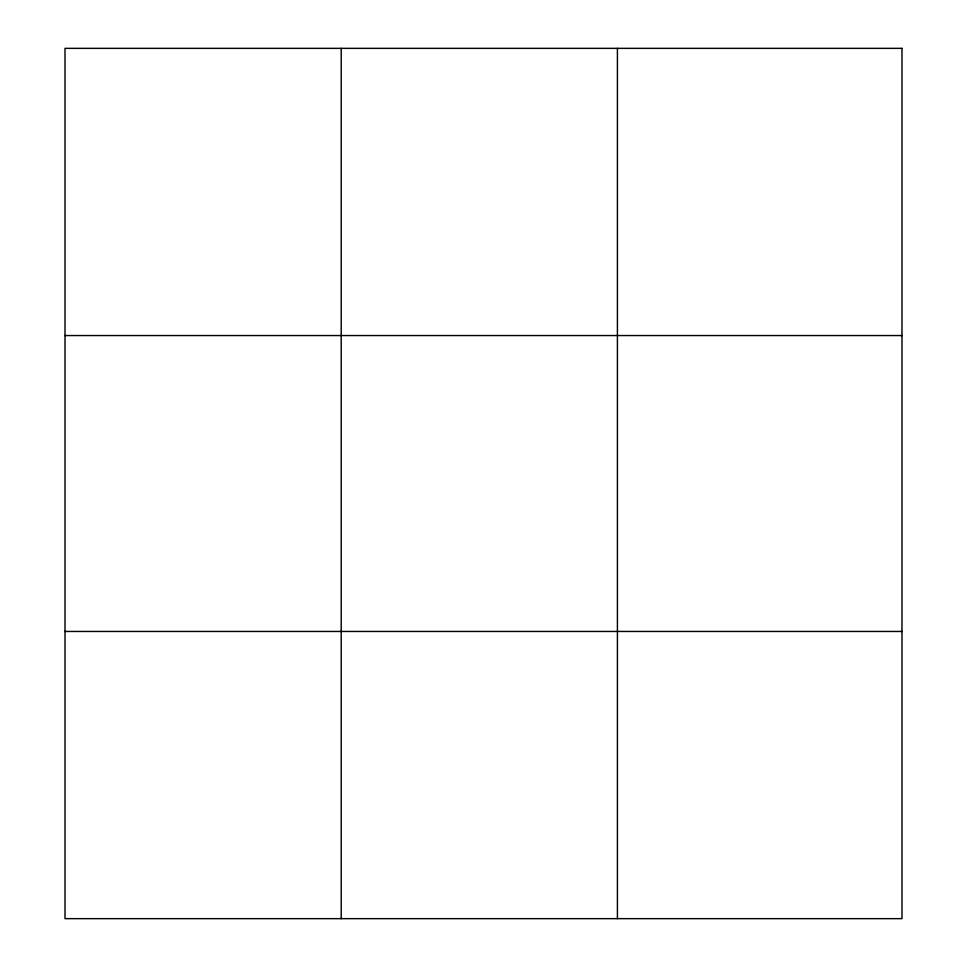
<?xml version="1.0" encoding="UTF-8"?>
<svg xmlns="http://www.w3.org/2000/svg" width="967" height="967" viewBox="0 0 967 967"><rect width="100%" height="100%" fill="white"/><g stroke="black" fill="none" stroke-linecap="round" stroke-linejoin="round"><path stroke-width="1.45" d="M341.206 918.65L341.206 48.35M617.417 918.65L617.417 48.35M65.007 335.549L901.993 335.549M65.007 631.451L901.993 631.451M901.993 48.35L901.993 918.65L65.007 918.65L65.007 48.35L901.993 48.35"/></g></svg>
